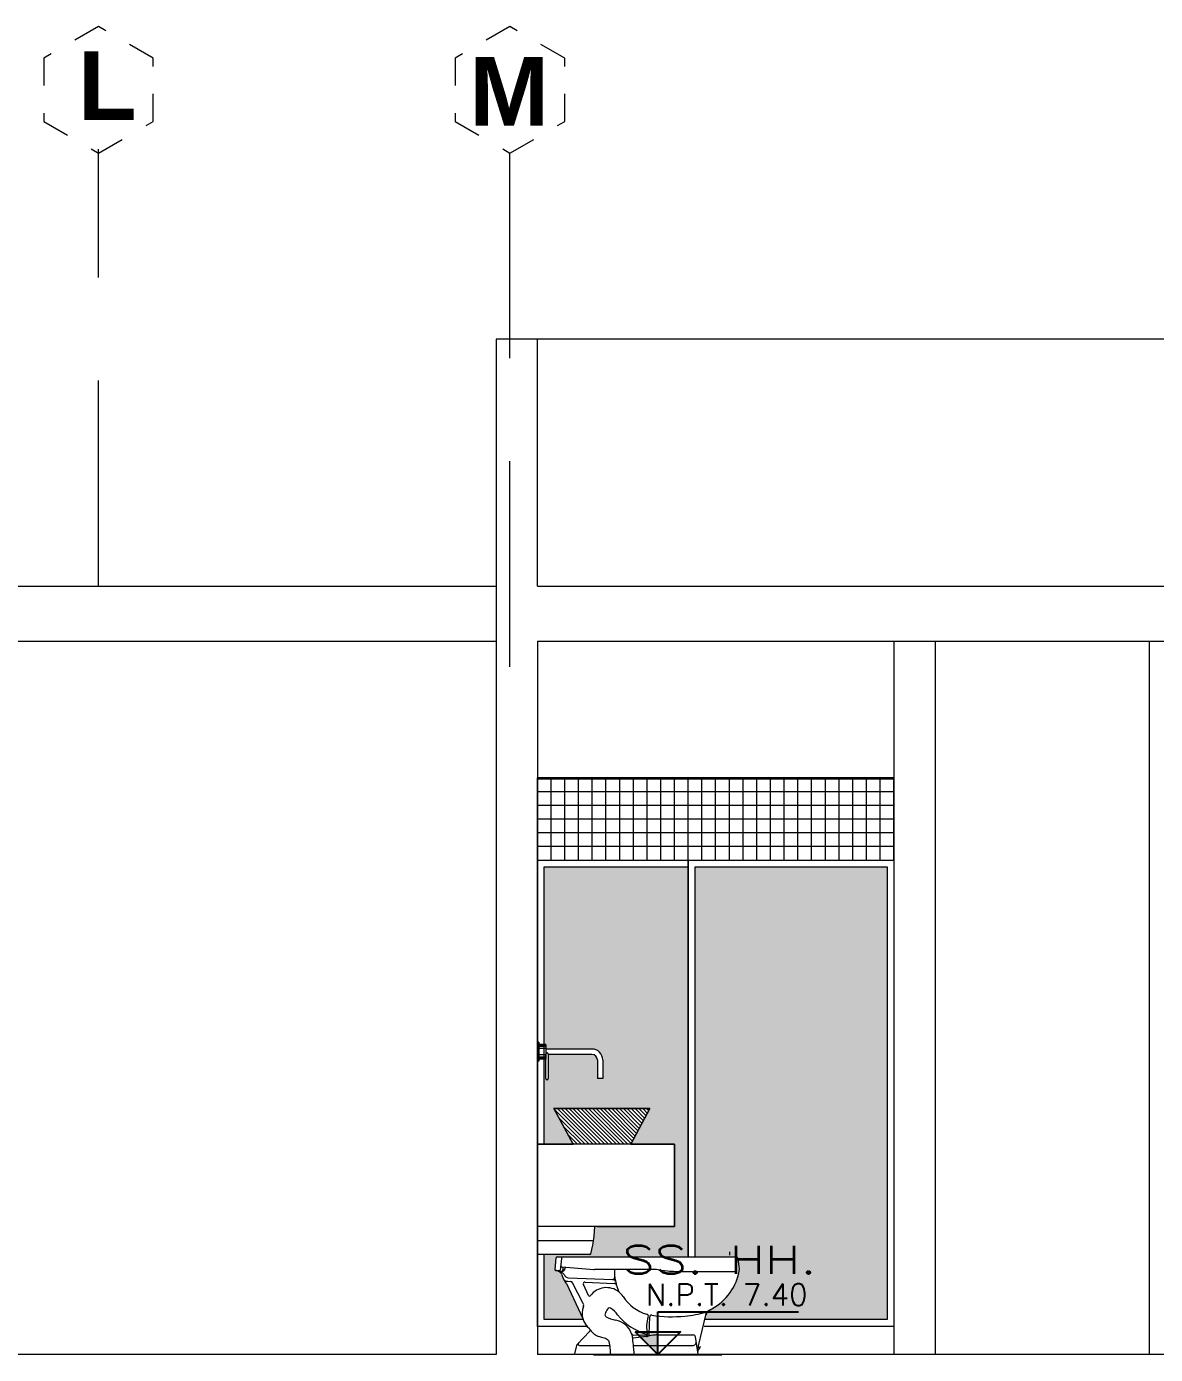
# Model space of a CAD drawing. Header units: millimetres. Extents: x -59 to 123, y 54 to 155.
# Drawn here: x 15.464 to 19.58, y 136.265 to 141.104 of the extents above; entities that cross this region are included whole.
import ezdxf
from ezdxf.enums import TextEntityAlignment as Align

# ---------------------------------------------------------------- set-up
doc = ezdxf.new("R2010")
doc.units = ezdxf.units.MM
doc.linetypes.add('ACAD_ISO02W100', pattern=[15, 12, -3])
doc.linetypes.add('DASHED', pattern=[0.75, 0.5, -0.25])
doc.layers.get('0').update_dxf_attribs({"lineweight": 9})
for name, color, linetype in [('A-COT', 8, 'Continuous'), ('A-TEX 010', 7, 'Continuous'), ('ACHURADOS-01', 8, 'Continuous')]:
    doc.layers.add(name, color=color, linetype=linetype)
for name, color, linetype, lineweight in [('COTAS', 8, 'Continuous', 5), ('EJES', 6, 'ACAD_ISO02W100', 5), ('mobiliario', 7, 'Continuous', 0), ('MUEBLES', 40, 'Continuous', 20), ('MUROS', 7, 'Continuous', 80), ('Murosbajos', 7, 'Continuous', 5), ('PUERTA ( NUEVA)', 24, 'Continuous', 13), ('SANITARIOS', 7, 'Continuous', 5), ('TEXTURAS', 253, 'Continuous', 0)]:
    doc.layers.add(name, color=color, linetype=linetype, lineweight=lineweight)
doc.styles.add('1000-NOTAS', font='romans.shx', dxfattribs={"height": 2})
doc.styles.add('ROMANS', font='ROMANS.SHX', dxfattribs={"width": 1.35, "height": 0.29})
doc.styles.add('STILUS', font='arial.ttf')

# ---------------------------------------------------------------- blocks, each defined once
blk = doc.blocks.new('NIVEL-CORTE-()')
at = {"color": 1}
for p, q in [((0, 0), (0, 3.934095386420836)), ((0, 3.93409538642095), (13.02966926340923, 3.93409538642095)), ((-5.947878155067883, 0), (5.947878155067883, 0))]:
    blk.add_line(p, q, dxfattribs=at)
blk.add_lwpolyline([(-2.100000000000364, 2.100000000000023), (2.100000000000364, 2.100000000000023), (0, 0), (-2.100000000000364, 2.100000000000023)], dxfattribs=at)
blk.add_solid([(0, 0), (0, 2.100000000000023), (-2.100000000000364, 2.100000000000023)], dxfattribs=at)
at = {"color": 7, "style": '1000-NOTAS'}
blk.add_attdef('ADFADFAFA', text='', height=2, dxfattribs=at).set_placement((6.388883097850339, 3.935645220264746), align=Align.BOTTOM_CENTER)

msp = doc.modelspace()

# ---------------------------------------------------------------- hatches: boundary and pattern name
at = {"layer": 'ACHURADOS-01', "linetype": 'ByBlock', "lineweight": 5}
h = msp.add_hatch(dxfattribs=at)
h.set_pattern_fill('_USER', scale=0.01, angle=45, style=0, pattern_type=0)
h.set_pattern_definition([(135, (785.6104436174842, -347.3729890665585), (0.0070710678118655, 0.0070710678118655), [])])
h.paths.add_polyline_path([(17.73698850957439, 137.1607498033342), (17.66698850957445, 137.0307498033342), (17.45698850957442, 137.0307498033341), (17.38698850957448, 137.1607498033342)])
at = {"layer": 'TEXTURAS', "lineweight": 5}
h = msp.add_hatch(dxfattribs=at)
h.set_pattern_fill('_USER', scale=0.05, angle=90, style=0, double=1, pattern_type=0)
h.set_pattern_definition([(90, (17.32649278579842, 138.3668171440558), (-0.05, 0), []), (180, (17.32649278579842, 138.3668171440558), (0, -0.05), [])])
h.paths.add_polyline_path([(17.32649269748831, 138.0668171440557), (18.62649278579542, 138.0668171440557), (18.62649278579542, 138.3668171440558), (17.32649269748831, 138.3668171440558)])
h = msp.add_hatch(color=8, dxfattribs=at)
h.set_gradient(color1=(119, 124, 136), one_color=1, tint=1, name='HEMISPHERICAL')
edge = h.paths.add_edge_path()
edge.add_line((18.60149269748635, 138.0418171440556), (17.90149274125142, 138.0418171440556))
edge.add_line((17.90149274125142, 138.0418171440556), (17.90149274125142, 136.6207796853652))
edge.add_line((17.90149274125142, 136.6207796853652), (18.05174827750542, 136.6207796853649))
edge.add_arc((18.0517482775055, 136.6154855677178), 0.005294117647096641, 6.84277341107952, 90.00000000076898, ccw=False)
edge.add_line((18.05700468429754, 136.6161163365327), (18.06215240024639, 136.5732187036118))
edge.add_arc((18.03061395949533, 136.5694340907206), 0.03176470588159136, -13.37691653270872, 6.84277341441549, ccw=False)
edge.add_arc((17.86192947619448, 136.6095485929274), 0.2051533681227195, 296.7136959145578, 346.62308346361925, ccw=False)
edge.add_arc((17.9646240538619, 136.4054846875633), 0.02329411764742272, 116.7136959136438, 169.8244891559441)
edge.add_line((17.94169632456928, 136.4095999210265), (17.93850454408638, 136.3918171440557))
edge.add_line((17.93850454408638, 136.3918171440557), (18.60149269748635, 136.3918171440557))
edge.add_line((18.60149269748635, 136.3918171440557), (18.60149269748635, 138.0418171440556))
edge = h.paths.add_edge_path()
edge.add_line((17.87649274125042, 138.0418171440556), (17.35149278579851, 138.0418171440556))
edge.add_line((17.35149278579851, 138.0418171440556), (17.35149278579851, 137.394538270668))
edge.add_line((17.35149278579851, 137.394538270668), (17.3571955194985, 137.394538270668))
edge.add_line((17.3571955194985, 137.394538270668), (17.35719551949941, 137.378117027273))
edge.add_line((17.35719551949941, 137.378117027273), (17.52516976303363, 137.378117027273))
edge.add_arc((17.5251697630336, 137.3381170272731), 0.03999999999999204, -2.850129021680914e-10, 89.9999999999593, ccw=False)
edge.add_line((17.56516976303359, 137.3381170272729), (17.56516976303246, 137.2705782924427))
edge.add_line((17.56516976303246, 137.2705782924427), (17.54516976303361, 137.2705782924427))
edge.add_line((17.54516976303361, 137.2705782924427), (17.54516976303361, 137.3381170272732))
edge.add_arc((17.52516976303363, 137.3381170272732), 0.01999999999998181, 0, 90)
edge.add_line((17.52516976303363, 137.3581170272732), (17.36631027911639, 137.3581170272732))
edge.add_line((17.36631027911639, 137.3581170272732), (17.36631027911639, 137.2702468779776))
edge.add_arc((17.3617528993079, 137.2702468779776), 0.004557379808488804, -180, 0, ccw=False)
edge.add_line((17.35719551949941, 137.2702468779776), (17.35719551949941, 137.3416957838779))
edge.add_line((17.35719551949941, 137.3416957838779), (17.35149278579851, 137.3416957838779))
edge.add_line((17.35149278579851, 137.3416957838779), (17.35149278579851, 137.0307498033342))
edge.add_line((17.35149278579851, 137.0307498033342), (17.45698850957442, 137.0307498033342))
edge.add_line((17.45698850957442, 137.0307498033342), (17.38698850957448, 137.1607498033342))
edge.add_line((17.38698850957448, 137.1607498033342), (17.73698850957439, 137.1607498033342))
edge.add_line((17.73698850957439, 137.1607498033342), (17.66698850957445, 137.0307498033342))
edge.add_line((17.66698850957445, 137.0307498033342), (17.82648389062942, 137.0307498033342))
edge.add_line((17.82648389062942, 137.0307498033342), (17.82648389062942, 136.7307498033343))
edge.add_line((17.82648389062942, 136.7307498033343), (17.53548548517446, 136.7307498033343))
edge.add_line((17.53548548517446, 136.7307498033343), (17.53305028611643, 136.6955330784799))
edge.add_arc((17.3281278631565, 136.7097032460254), 0.2054117647069925, 346.8274465767799, 356.04435451949297, ccw=False)
edge.add_line((17.52813487023749, 136.6628930954324), (17.52026101831947, 136.6292502736002))
edge.add_line((17.52026101831947, 136.6292502736002), (17.35149278579851, 136.6292502736002))
edge.add_line((17.35149278579851, 136.6292502736002), (17.35149278579851, 136.3918171440557))
edge.add_line((17.35149278579851, 136.3918171440557), (17.4934687318374, 136.3918171440557))
edge.add_arc((17.46503006841262, 136.3834391658062), 0.02964705882438404, 16.41487702763672, 25.09152970945176)
edge.add_line((17.49187937877841, 136.3960114619297), (17.43209541719133, 136.5236856849805))
edge.add_arc((17.40332790942931, 136.51021619958), 0.03176470588236387, 25.08987286762968, 40.75982435054816)
edge.add_arc((17.45144787847155, 136.5516945642742), 0.03176470588190484, 201.8014094817061, 220.7614196049284, ccw=False)
edge.add_line((17.42195508946642, 136.5398974486749), (17.41483878374137, 136.5576882129854))
edge.add_arc((17.39843307396174, 136.5534625595663), 0.01694117647012407, 14.44384017899565, 80.20392708095157)
edge.add_arc((17.38477123346053, 136.4294724782187), 0.1416536964118263, 83.29291190012292, 85.28216342938872)
edge.add_arc((17.39426496901699, 136.5742910337901), 0.004235294117686651, 174.5309050327159, 300.61832571251335, ccw=False)
edge.add_line((17.39004895500747, 136.5746946947057), (17.39442357158541, 136.6169480521634))
edge.add_arc((17.39863958559506, 136.6165443912474), 0.004235294117860208, 89.99999999673179, 174.5309050265838, ccw=False)
edge.add_line((17.3986395855953, 136.6207796853652), (17.87649274125042, 136.6207796853652))
edge.add_line((17.87649274125042, 136.6207796853652), (17.87649274125042, 138.0418171440556))

# ---------------------------------------------------------------- linework, layer by layer
at = {"layer": 'A-COT', "color": 7, "lineweight": 5}
for p, q in [((23.10149284915182, 139.9650148212769), (17.32649273206992, 139.9650149061146)), ((19.55649284628923, 138.8650148212769), (19.55649284628952, 136.2650148212769))]:
    msp.add_line(p, q, dxfattribs=at)
for points in [[(7.481492849131413, 139.0650148212769), (17.17649284634005, 139.0650148212769)], [(7.481492849131413, 138.8650148212769), (17.17649284634187, 138.8650148212769)], [(18.62649284628942, 138.3616964949101), (17.32649284628882, 138.3616964949101)]]:
    msp.add_lwpolyline(points, dxfattribs=at)
at = {"layer": 'COTAS', "color": 7, "lineweight": 5}
for points in [[(18.62649278579542, 138.0668171440557), (18.62649278579542, 138.3668171440558), (17.32649269748831, 138.3668171440558), (17.32649269748831, 138.0668171440557)], [(17.5082631997785, 136.3668171440557), (17.32649278579842, 136.3668171440557), (17.32649278579842, 138.0668171440557), (17.87649274125042, 138.0668171440557), (17.87649274125042, 136.6207796853652)], [(17.35149278579851, 137.0307498033342), (17.35149278579851, 138.0418171440556), (17.87649274125042, 138.0418171440556), (17.87649274125042, 136.6207796853652)], [(17.87649274125042, 136.6207796853652), (17.87649274125042, 138.0668171440557), (18.62649269748644, 138.0668171440557), (18.62649269748644, 136.3668171440557), (17.9340173645995, 136.3668171440557)], [(17.90149274125142, 136.6207796853652), (17.90149274125142, 138.0418171440556), (18.60149269748635, 138.0418171440556), (18.60149269748635, 136.3918171440557), (17.93850454408752, 136.3918171440557)], [(17.54444240575353, 136.7307498033343), (17.82648389062942, 136.7307498033343), (17.82648389062942, 137.0307498033342), (17.66698850957445, 137.0307498033342), (17.73698850957439, 137.1607498033342), (17.38698850957448, 137.1607498033342), (17.45698850957442, 137.0307498033342), (17.32649278579842, 137.0307498033342), (17.32649631243643, 136.7531326265417)]]:
    msp.add_lwpolyline(points, dxfattribs=at)
at = {"layer": 'EJES', "color": 7, "linetype": 'DASHED', "lineweight": 5, "ltscale": 1.5}
for p, q in [((15.72649284626223, 139.0650148212769), (15.72649284626223, 140.6580625795972)), ((17.22649284628952, 138.7709900327671), (17.22649284628952, 140.6580625795972))]:
    msp.add_line(p, q, dxfattribs=at)
at = {"layer": 'EJES', "lineweight": 5, "ltscale": 0.003}
for points in [[(15.52686347373012, 140.7586312075325), (15.72649284626223, 140.6433751355625), (15.9261222187931, 140.7586312075325), (15.9261222187931, 140.9891433514704), (15.72649284626223, 141.1043994234394), (15.52686347373012, 140.9891433514704)], [(17.02686347375739, 140.7586312075325), (17.22649284628952, 140.6433751355625), (17.42612221882038, 140.7586312075325), (17.42612221882038, 140.9891433514704), (17.22649284628952, 141.1043994234394), (17.02686347375739, 140.9891433514704)]]:
    msp.add_lwpolyline(points, close=True, dxfattribs=at)
at = {"layer": 'mobiliario', "color": 7, "lineweight": 5}
for p, q in [((17.82648389062942, 137.0307498033342), (17.32649278579842, 137.0307498033342)), ((17.5330502861153, 136.6955330784787), (17.53548548517446, 136.7307498033343)), ((17.53123429677325, 136.679014979483), (17.32649631243643, 136.679014979483)), ((17.51774213975645, 136.6292502736002), (17.32649631243643, 136.6292502736002)), ((17.39409448923251, 136.6169480521638), (17.39004895500747, 136.5746946947054)), ((17.3986395855953, 136.6207796853652), (18.05174827750542, 136.6207796853652)), ((17.52083503161938, 136.631702875881), (17.52813487023658, 136.6628930954299)), ((18.05700468429754, 136.6161163365337), (18.06215240024548, 136.573218703613)), ((18.05700468429754, 136.6161163365337), (18.06215240024548, 136.573218703613)), ((17.40769664184754, 136.5667796853658), (17.39329492007559, 136.570168325783)), ((17.41386738093942, 136.6149851283953), (17.41010254544435, 136.5723169927742)), ((17.41542692462244, 136.5844123175536), (17.53175866696537, 136.5742965138712)), ((17.42001079355541, 136.5761908712693), (17.42105041409658, 136.5839233184697)), ((17.42763147317746, 136.5772487091163), (17.42844244645548, 136.5832805330468)), ((17.73611293661347, 136.5751728318878), (17.53417967961431, 136.5741973089069)), ((17.76806599689334, 136.5733926339437), (17.80038746834938, 136.5696217956065)), ((17.83106177117347, 136.5678385088942), (18.05174827750542, 136.5678385088942)), ((17.41483878374137, 136.5576882129843), (17.42195508946551, 136.5398974486739)), ((17.42733031580642, 136.5310223677073), (17.42744586160742, 136.5308875642742)), ((17.43209541719247, 136.523685684981), (17.49187937877932, 136.3960114619302)), ((17.43738050448732, 136.5314623347562), (17.4476101427816, 136.531000351092)), ((17.44009251827842, 136.5445603051813), (17.59995244443652, 136.5378337106627)), ((17.49372828794534, 136.4512608754539), (17.45474779268633, 136.5264375448841)), ((17.51287362500338, 136.4802856650777), (17.49434779202247, 136.519560430998)), ((17.50038020761448, 136.5286171868727), (17.6063868397533, 136.5238297905838)), ((17.59995244443652, 136.5378337106627), (17.60360897118048, 136.5376798511356)), ((17.73428439114159, 136.3388447147011), (17.73605764628846, 136.4017952724035)), ((17.93910076163647, 136.4084674650629), (17.91311646280141, 136.2961982729642)), ((17.51735345798542, 136.3496941716555), (17.47154788406041, 136.3011941522048)), ((17.72336375917061, 136.3338885169075), (17.67590633397649, 136.3357868139156)), ((17.72463688421644, 136.3304240016767), (17.67590633397649, 136.3248864391501)), ((17.74963633591946, 136.3347766307233), (17.72943855296634, 136.3311295634397)), ((17.7628066050755, 136.3359561559533), (17.89498614865747, 136.3359561559533)), ((17.91263917496244, 136.2665918843151), (17.90336393623838, 136.3287359837757)), ((17.46750158944346, 136.2933069499041), (17.4623745302475, 136.266817144056)), ((17.48066067620343, 136.2978385088944), (17.5898531940305, 136.2978385088944)), ((17.67570540523033, 136.2978385088944), (17.89323247403749, 136.2978385088944)), ((17.91797798733145, 136.2883376613372), (17.91276366533643, 136.2818197588448)), ((17.4623745302475, 136.266817144056), (17.91263917496244, 136.2665918843151))]:
    msp.add_line(p, q, dxfattribs=at)
for points in [[(17.32649278579842, 136.8806542895589), (17.32649278579842, 137.0307498033342), (17.45698850957442, 137.0307498033342), (17.38698850957448, 137.1607498033342), (17.73698850957439, 137.1607498033342), (17.66698850957445, 137.0307498033342), (17.82648389062942, 137.0307498033342), (17.82648389062942, 136.7307498033343), (17.32649278579842, 136.7307498033343)], [(17.49348500452638, 136.3918171440557), (17.35149278579851, 136.3918171440557), (17.35149278579851, 136.6292502736002)]]:
    msp.add_lwpolyline(points, dxfattribs=at)
for centre, radius, start, end in [((17.32812786315739, 136.7097032460238), 0.2054117647058023, 346.8274465766679, 356.0443545196166), ((17.3986395855953, 136.6165443912475), 0.0042352941176454, 90, 174.530905029889), ((17.42019573528145, 136.6144267441892), 0.0063529411764681, 90, 174.9575489308295), ((17.51774213975645, 136.6324267441892), 0.0031764705882341, 270, 346.8274465766679), ((18.05174827750542, 136.6154855677179), 0.0052941176470568, 6.842773412629583, 90), ((17.39426496901737, 136.5742910337901), 0.0042352941176454, 174.530905029889, 256.7594800848023), ((17.39433739362639, 136.5750474685925), 0.0042352941176454, 174.530905029889, 266.4474429363705), ((17.38477123346647, 136.4294724782143), 0.1416536964154337, 81.19592849668082, 86.23413909396265), ((17.39910929627339, 136.5513964179972), 0.0169411764705816, 21.8014094863506, 76.75948008480235), ((17.40693836827231, 136.5725961848771), 0.0031764705882341, 261.1959284966808, 354.9575489308361), ((17.41222565231746, 136.5823698610413), 0.0162347009038788, 253.801200639639, 341.6123321584599), ((17.40973613528044, 136.5768729664484), 0.0102972742257515, 258.5763771560723, 356.2019258060806), ((17.41579382652739, 136.5886316894562), 0.0042352941176454, 174.9575489308295, 265.0302592718855), ((17.53405180386935, 136.6006675882653), 0.0264705882352838, 265.0302592718855, 270.276789052163), ((17.80469400012848, 136.5727355067283), 0.1976177782278486, 179.4740555114857, 203.9032626731291), ((17.73739169406949, 136.3104700383029), 0.2647058823528379, 83.34557495397944, 90.276789052163), ((17.83106177117347, 136.8325443912473), 0.2647058823528379, 263.3455749539795, 270), ((18.03061395949439, 136.5694340907227), 0.0317647058823406, 346.6230834633172, 6.842773412629583), ((17.40299299879538, 136.5416876131411), 0.0255291274130646, 34.56996343728598, 79.38281639905017), ((17.43824034915141, 136.5505017523281), 0.0190588235294043, 201.8014094863506, 267.414205657571), ((17.45144787847138, 136.5516945642757), 0.0317647058823406, 201.8014094863506, 220.6012946449937), ((17.44084925361344, 136.5625443912472), 0.017999999999993, 200.7295861494105, 267.5905264972424), ((17.40332829894336, 136.5102153677057), 0.0317647058823406, 25.09152970967028, 40.60129464499369), ((17.44722798959546, 136.5225383877267), 0.0084705882352908, 27.40757543780947, 87.41420565757099), ((17.50009359272744, 136.5222707143491), 0.0063529411764681, 87.41420565757099, 205.2531633945681), ((17.60030855518139, 136.546296809988), 0.0084705882352908, 267.5905264972424, 7.370682646636515), ((17.60325286043243, 136.5292167518102), 0.0084705882352908, 12.19066282187831, 87.59052649724244), ((17.60595691742137, 136.5143100817972), 0.0095294117647022, 16.3824664356839, 87.41420565757099), ((17.86192947619438, 136.6095485929282), 0.2051533681231275, 296.2367721638774, 346.6230834633087), ((17.51670415880639, 136.4820925206452), 0.0042352941176454, 205.2531633945612, 322.8380922262493), ((17.57847149625954, 136.4352732515422), 0.0732711439083403, 51.55806073529713, 142.8380922262511), ((12.46173160655539, 131.6596620383086), 7.071574757934362, 42.93705410823888, 43.11307786999082), ((17.76734776107546, 136.5571538732498), 0.1515647600801394, 212.0254573710126, 254.0599654238521), ((17.55986045058543, 136.414185615029), 0.0700431890571696, 159.1169443055876, 231.9128541618224), ((17.4805686325395, 136.4444373504278), 0.0148235294117589, 339.1169443055876, 27.40757543781674), ((17.66108454772947, 136.3798973324243), 0.0939985459651076, 147.6525565005407, 159.4247679469612), ((17.59706223535645, 136.4164815109228), 0.0206106204308034, 126.8118915875776, 138.3032435730426), ((17.5891536159605, 136.4270486075773), 0.0074117647058795, 60.27394536184948, 126.8118915875776), ((17.55537866537847, 136.3678973324243), 0.0755265255083202, 32.98458159303921, 60.27394536184948), ((17.96385808318345, 136.4027374724496), 0.0254117647058725, 116.2367721638774, 166.9685522124607), ((17.96462405386146, 136.4054846875637), 0.0232941176470498, 116.7136959142198, 169.8244891569584), ((17.46503006841326, 136.3834391658069), 0.0296470588235179, 17.96402783897902, 25.09152970967028), ((17.58101228644145, 136.4099550190508), 0.0084705882352908, 159.4247679469612, 240.5354621699262), ((17.63240667658246, 136.500925623741), 0.112955200765795, 240.5354621699262, 259.2407193907413), ((17.59671537937456, 136.3131001721807), 0.0782312761359323, 20.07570830212514, 79.2407193907678), ((17.78795494321443, 136.5483764671094), 0.2192217185949955, 219.4726803082418, 252.9026524373369), ((17.83817278302431, 136.3652061559538), 0.1135607517318368, 161.1506596072338, 193.2933925453005), ((17.72368785457829, 136.4042900515073), 0.0074117647058795, 341.1506596072493, 74.05996542385216), ((17.74240806845555, 136.4016163872724), 0.0063529411764681, 81.47152379317788, 178.3864610671178), ((17.81647243845359, 136.89551337968), 0.4930664917774172, 261.4715237931779, 275.5756406968264), ((17.82449346404732, 136.8133489560758), 0.4105114837051735, 275.5756406968264, 286.4314410066818), ((17.51273478619245, 136.3540562505703), 0.0063529411764681, 316.636577042557, 51.91285416182233), ((17.67616024857134, 136.3421346788303), 0.0063529411764681, 200.0757083021251, 267.7093899573605), ((17.72353303556847, 136.3381204268509), 0.0042352941176454, 267.7093899573605, 13.29339254530048), ((17.7220441276464, 136.3348673852838), 0.0042352941176454, 0.3898577419411101, 69.82809574668393), ((17.71626828380849, 136.404067685268), 0.0741176470587946, 276.483073692884, 280.235476814638), ((17.72581716158547, 136.3390832282097), 0.0084705882352908, 276.483073692884, 358.3864610671178), ((17.7628066050755, 136.2618385088948), 0.0741176470587946, 90, 100.235476814638), ((17.89498614865747, 136.3274855677182), 0.0084705882352908, 8.488943880509524, 90), ((17.48309456354045, 136.2902889549177), 0.0158823529411703, 136.6365770416072, 169.0459373565992), ((17.48066067620343, 136.3031326265413), 0.0052941176470568, 136.6365770416072, 270), ((17.89323247403749, 136.3105443912479), 0.0127058823529362, 270, 8.488943880509524), ((17.91855128122037, 136.2771896661388), 0.0074117647058795, 141.340191745913, 188.4889438805012), ((17.95437866537631, 136.2866482852758), 0.0423529411764541, 166.9685522124607, 180), ((17.90557595330037, 136.2982592885631), 0.0158823529411703, 321.340191745913, 349.8244891569584)]:
    msp.add_arc(centre, radius, start, end, dxfattribs=at)
for points in [[(17.51907005427537, 136.3545297903291), (17.53345293374636, 136.3394590024197), (17.55250431406247, 136.3304410265198), (17.56955041373348, 136.3254310830853), (17.5855937796824, 136.3164129776557), (17.58860179404846, 136.3063930907865), (17.5916099952145, 136.2813431145542), (17.59261294847542, 136.2667519879911)], [(17.66897448344739, 136.3430794057303), (17.67383210560442, 136.3154110666864), (17.67684030676932, 136.2853510174903), (17.6790845477295, 136.2650149794826)]]:
    msp.add_spline(points, degree=3, dxfattribs=at)
at = {"layer": 'MUEBLES', "color": 7, "linetype": 'ByBlock', "lineweight": 5}
for p, q in [((17.33197687196034, 137.4025970693568), (17.32649278579842, 137.4025970693568)), ((17.33197687196034, 137.4025970693568), (17.33197687196034, 137.3336369851891)), ((17.33197687196034, 137.3953829067852), (17.33197687196034, 137.3408511477608)), ((17.3571955194985, 137.394538270668), (17.33197687196034, 137.394538270668)), ((17.3571955194985, 137.394538270668), (17.35719551949941, 137.3536608147032)), ((17.3571955194985, 137.394538270668), (17.35719551949941, 137.3416957838779)), ((17.52516976303363, 137.3781170272733), (17.35719551949941, 137.378117027273)), ((17.52516976303363, 137.3581170272732), (17.36631027911639, 137.3581170272732)), ((17.33197687196034, 137.3336369851891), (17.32649278579842, 137.3336369851891)), ((17.3571955194985, 137.3416957838779), (17.33197687196034, 137.341695783878)), ((17.54516976303361, 137.3381170272732), (17.54516976303361, 137.2705782924427)), ((17.56516976303359, 137.3381170272732), (17.56516976303246, 137.2705782924427)), ((17.56516976303359, 137.2705782924427), (17.54516976303361, 137.2705782924427))]:
    msp.add_line(p, q, dxfattribs=at)
at = {"layer": 'MUEBLES', "color": 7, "lineweight": 5}
for p, q in [((17.33197687196034, 137.4015067353768), (17.32649278579842, 137.4015067353768)), ((17.33197687196034, 137.3996896309267), (17.32649278579842, 137.3996896309267)), ((17.33197687196034, 137.3956918585163), (17.32649278579842, 137.3956918585163)), ((17.3571955194985, 137.3934479366878), (17.33197687196034, 137.3934479366878)), ((17.3571955194985, 137.3916308322378), (17.33197687196034, 137.3916308322378)), ((17.33197687196034, 137.3876961948452), (17.32649278579842, 137.3876961948452)), ((17.33197687196034, 137.377441303069), (17.32649278579842, 137.377441303069)), ((17.33197687196034, 137.3587927514768), (17.32649278579842, 137.3587927514768)), ((17.33197687196034, 137.348537859701), (17.32649278579842, 137.348537859701)), ((17.3571955194985, 137.3876330598275), (17.33197687196034, 137.3876330598274)), ((17.3571955194985, 137.3796373961561), (17.33197687196034, 137.3796373961561)), ((17.3571955194985, 137.3565966583896), (17.33197687196034, 137.3565966583898)), ((17.3571955194985, 137.3486009947187), (17.33197687196034, 137.3486009947187)), ((17.3571955194985, 137.344603222308), (17.33197687196034, 137.344603222308)), ((17.3571955194985, 137.342786117858), (17.33197687196034, 137.3427861178583)), ((17.33197687196034, 137.3405421960297), (17.32649278579842, 137.3405421960297)), ((17.33197687196034, 137.3365444236193), (17.32649278579842, 137.3365444236193)), ((17.33197687196034, 137.3347273191692), (17.32649278579842, 137.3347273191692))]:
    msp.add_line(p, q, dxfattribs=at)
at = {"layer": 'MUEBLES', "color": 7, "linetype": 'ByBlock', "lineweight": 5}
for points in [[(17.3571955194985, 137.2702468779776), (17.35719551949941, 137.3594818123614)], [(17.36631027911639, 137.3594818123614), (17.36631027911639, 137.2702468779776)]]:
    msp.add_lwpolyline(points, dxfattribs=at)
for centre, radius, start, end in [((17.36175289930733, 137.3594818123614), 0.0045573798088299, 0, 180), ((17.52516976303363, 137.3381170272732), 0.04, 0, 90), ((17.52516976303363, 137.3381170272732), 0.02, 0, 90), ((17.36175289930733, 137.2702468779776), 0.0045573798088299, 180, 0)]:
    msp.add_arc(centre, radius, start, end, dxfattribs=at)
at = {"layer": 'MUROS', "color": 7, "lineweight": 5}
for p, q in [((17.17649284634005, 139.0650148212769), (17.17649284636552, 136.2650148212769)), ((17.32649284628899, 138.8650148212769), (17.32649284628927, 136.2650148212769)), ((17.17649284636552, 136.2650148212769), (7.451492849151279, 136.2650148212769)), ((23.10149284915182, 136.2650148212769), (17.32649284628927, 136.2650148212769))]:
    msp.add_line(p, q, dxfattribs=at)
for points in [[(17.32649273206992, 139.0650149061146), (17.32649273206992, 139.9650149061146), (17.17649273206989, 139.9650149061146), (17.17649273206989, 139.0650149061146)], [(17.32649273206992, 139.0650148212769), (23.10149284915182, 139.0650148212769)], [(17.32649284628899, 138.8650148212769), (23.10149284915182, 138.8650148212769)]]:
    msp.add_lwpolyline(points, dxfattribs=at)
at = {"layer": 'Murosbajos', "color": 7, "lineweight": 5}
for p, q in [((18.62649284628939, 138.8650148212769), (18.62649284628968, 136.2650148212769)), ((18.77649284628909, 138.8650148212769), (18.77649284628943, 136.2650148212769))]:
    msp.add_line(p, q, dxfattribs=at)
at = {"layer": 'PUERTA ( NUEVA)', "color": 7, "lineweight": 5}
msp.add_lwpolyline([(18.02832132584351, 136.6268171910458), (18.02832132584351, 136.6394043096618)], dxfattribs=at)
at = {"layer": 'SANITARIOS', "color": 7, "lineweight": 5}
msp.add_line((17.32649631243643, 136.8770149794828), (17.32649631243643, 136.6292502736002), dxfattribs=at)

# ---------------------------------------------------------------- block references
at = {"layer": 'A-TEX 010', "color": 7, "lineweight": 5, "xscale": 0.03937007874014853, "yscale": 0.03937007874014853, "zscale": 0.03937007874014853}
msp.add_blockref('NIVEL-CORTE-()', (17.76518266391803, 136.2650147604398), dxfattribs=at).add_auto_attribs({'ADFADFAFA': 'N.P.T. 7.40'})

# ---------------------------------------------------------------- texts
at = {"layer": 'A-TEX 010', "color": 7, "lineweight": 5, "insert": (17.99048723549798, 136.6603349299423), "char_height": 0.102, "attachment_point": 2, "style": 'ROMANS'}
msp.add_mtext('SS. HH.', dxfattribs=at)
at = {"layer": 'EJES', "lineweight": 5, "char_height": 0.25, "width": 0.0153837598295783, "attachment_point": 2, "style": 'STILUS'}
for s, insert in [('{\\fArial|b1|i0|c0|p34;L}', (15.75824625003027, 141.0141794880388)), ('{\\fArial|b1|i0|c0|p34;M}', (17.22327390287047, 140.9935097663052))]:
    msp.add_mtext(s, dxfattribs=dict(at, insert=insert))

doc.saveas('drawing.dxf')
